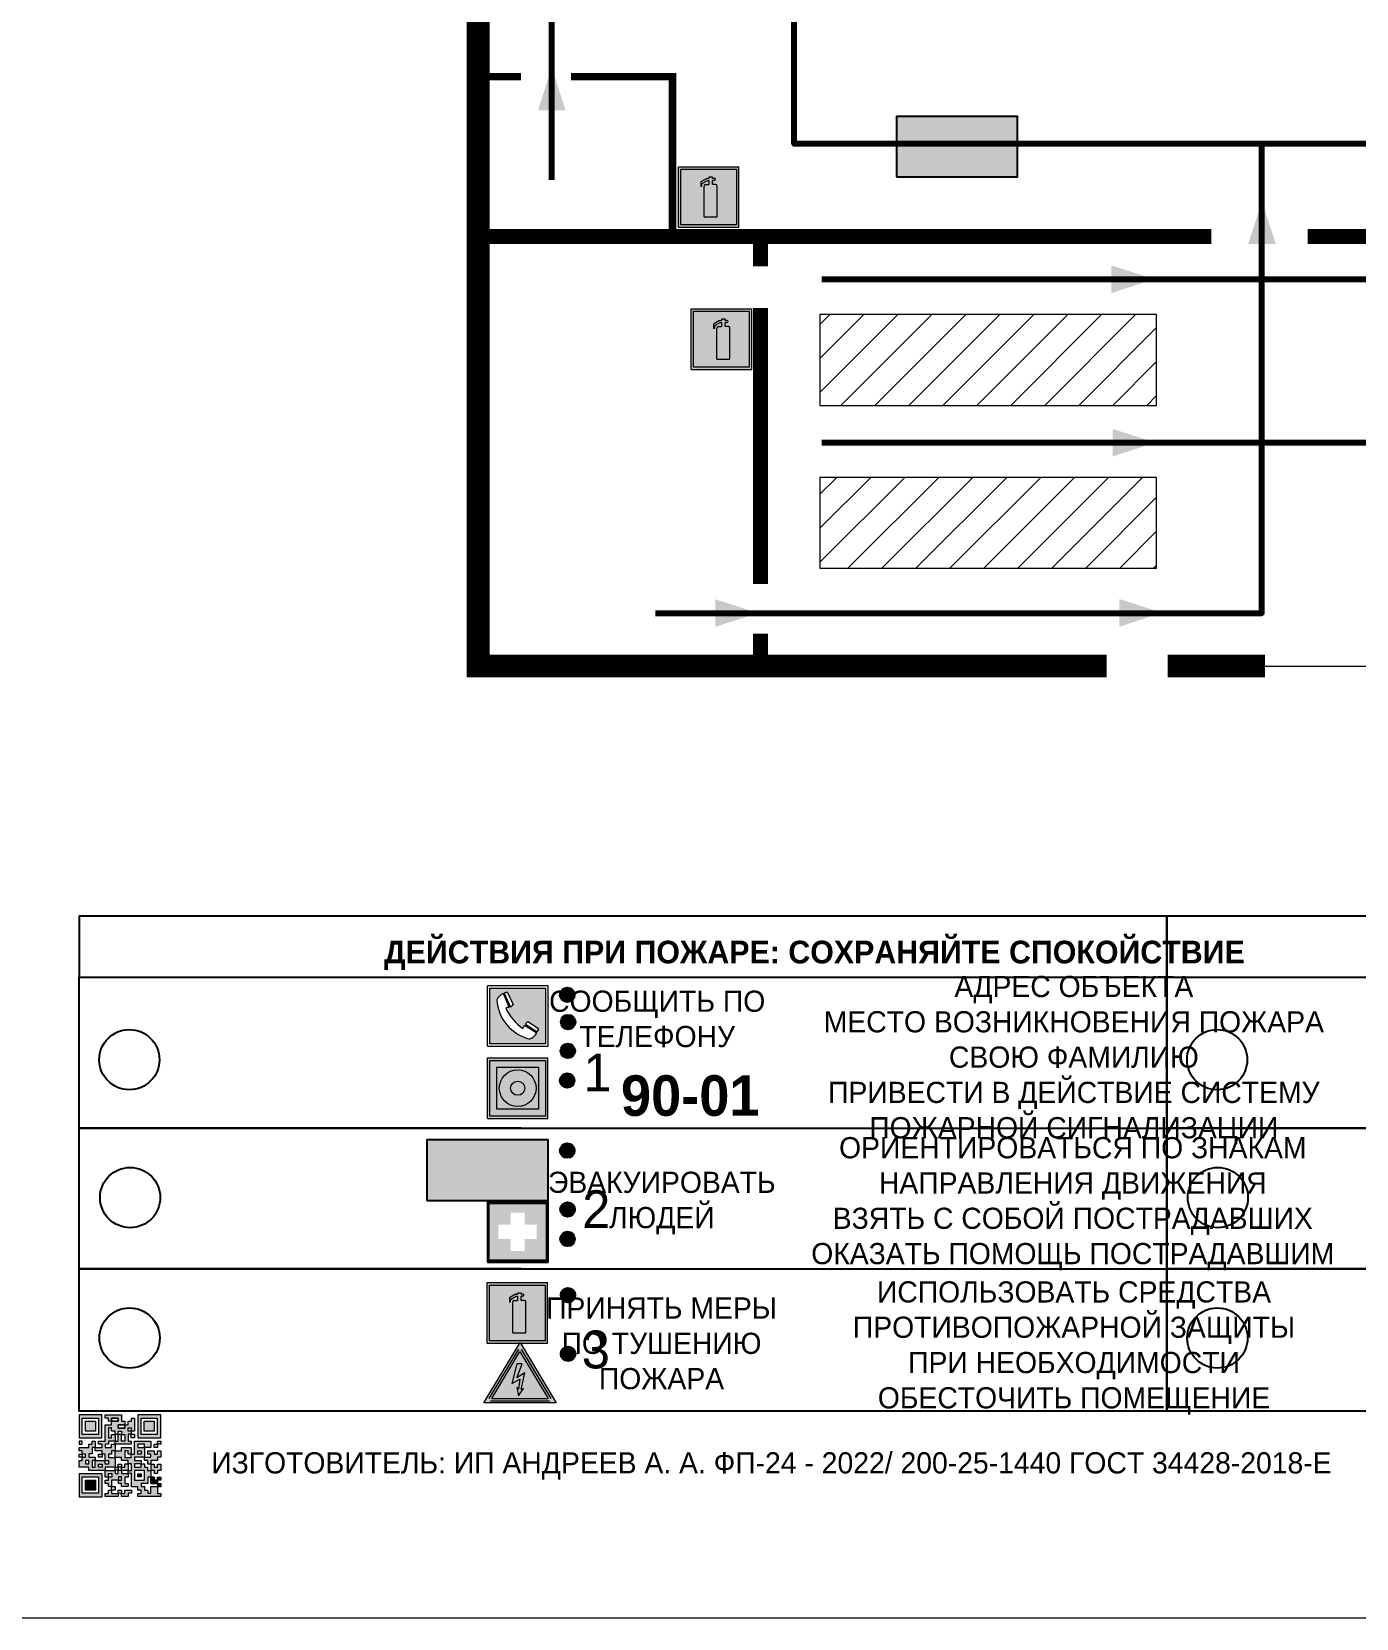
# Model space of a CAD drawing. Header units: millimetres. Extents: x 13810 to 67229, y 12374 to 21950.
# Drawn here: x 17920.7 to 18095.7, y 13755.1 to 13964.9 of the extents above; entities that cross this region are included whole.
import ezdxf

# ---------------------------------------------------------------- set-up
doc = ezdxf.new("R2010")
doc.units = ezdxf.units.MM
doc.layers.add('План_Штампы', color=7, linetype='Continuous')
doc.styles.add('обычный', font='arial.ttf')

# ---------------------------------------------------------------- blocks, each defined once
blk = doc.blocks.new('A$C3E6D3DDE')
at = {"lineweight": 5}
h = blk.add_hatch(color=40, dxfattribs=at)
h.paths.add_polyline_path([(24.1, 1.45), (16.46, -11.35), (31.74, -11.35)])
h.paths.add_polyline_path([(24.09, -0.46), (30.03, -10.41), (18.14, -10.41)], flags=16)
h.paths.add_polyline_path([(24.54, -3.08), (23.41, -6.02), (25.13, -5.01), (24.33, -8.5), (24.82, -8.27), (23.79, -9.86), (23.4, -8.04), (23.8, -8.43), (24.04, -6.29), (22.39, -7.25), (23.44, -3.08)], flags=0)
h = blk.add_hatch(color=256, dxfattribs=at)
h.paths.add_polyline_path([(24.37, 0.03, 0.567511), (23.82, 0.03), (17.59, -10.4, 0.582454), (17.86, -10.88), (30.32, -10.88, 0.582149), (30.6, -10.4)])
h.paths.add_polyline_path([(24.09, -0.46), (18.14, -10.41), (30.03, -10.41)], flags=16)
h.paths.add_polyline_path([(24.54, -3.08), (23.41, -6.02), (25.13, -5.01), (24.33, -8.5), (24.82, -8.27), (23.79, -9.86), (23.4, -8.04), (23.8, -8.43), (24.04, -6.29), (22.39, -7.25), (23.44, -3.08)], flags=0)
h = blk.add_hatch(color=40, dxfattribs=at)
h.paths.add_polyline_path([(24.09, -0.46), (18.14, -10.41), (30.03, -10.41)])
h.paths.add_polyline_path([(24.82, -8.27), (23.79, -9.86), (23.4, -8.04), (23.8, -8.43), (24.04, -6.29), (22.39, -7.25), (23.44, -3.08), (24.54, -3.08), (23.41, -6.02), (25.13, -5.01), (24.33, -8.5)], flags=16)
at = {"color": 40, "lineweight": 5}
for p, q in [((16.46, -11.35), (24.1, 1.45)), ((24.1, 1.45), (31.74, -11.35))]:
    blk.add_line(p, q, dxfattribs=at)
at = {"lineweight": 5}
for p, q in [((17.59, -10.4), (23.82, 0.03)), ((24.37, 0.03), (30.6, -10.4)), ((18.14, -10.41), (24.09, -0.46)), ((23.44, -3.08), (22.39, -7.25)), ((23.41, -6.02), (24.54, -3.08)), ((24.54, -3.08), (23.44, -3.08)), ((24.09, -0.46), (30.03, -10.41)), ((22.39, -7.25), (24.04, -6.29)), ((25.13, -5.01), (23.41, -6.02)), ((24.04, -6.29), (23.8, -8.43)), ((24.33, -8.5), (25.13, -5.01)), ((23.8, -8.43), (23.4, -8.04)), ((23.4, -8.04), (23.79, -9.86)), ((23.79, -9.86), (24.82, -8.27)), ((24.82, -8.27), (24.33, -8.5)), ((17.86, -10.88), (30.32, -10.88)), ((18.14, -10.41), (30.03, -10.41))]:
    blk.add_line(p, q, dxfattribs=at)
at = {"color": 50, "lineweight": 5}
blk.add_line((31.74, -11.35), (16.46, -11.35), dxfattribs=at)
blk = doc.blocks.new('A$C456E1F9C')
at = {"lineweight": 5}
h = blk.add_hatch(color=242, dxfattribs=at)
h.paths.add_polyline_path([(0.51, -1.47), (0.51, -13.26), (12.29, -13.26), (12.29, -1.47)])
h.paths.add_polyline_path([(5.42, -4.95, -0.254479), (4.78, -5.4), (3.52, -2.53, -0.209735), (4.23, -2.4)], flags=16)
h.paths.add_polyline_path([(8.53, -8.6), (10.87, -10.17), (10.54, -10.76), (8.03, -9.13, -0.192251)], flags=16)
h.paths.add_polyline_path([(4.61, -5.49, 0.005518), (3.87, -5.72, 0.128647), (7.49, -10.01, 0.00809), (7.83, -9.33), (10.47, -10.97, -0.16736), (8.99, -12.25, -0.327862), (1.95, -3.95, -0.166952), (3.36, -2.62)], flags=16)
at = {"color": 242, "lineweight": 5}
for p, q in [((0, -13.77), (0, -0.97)), ((12.8, -0.97), (0, -0.97)), ((4.61, -5.49), (3.36, -2.62)), ((3.52, -2.53), (4.78, -5.4)), ((4.23, -2.4), (5.42, -4.95)), ((12.8, -13.77), (12.8, -0.97)), ((7.83, -9.33), (10.47, -10.97)), ((8.03, -9.13), (10.54, -10.76)), ((10.81, -10.12), (8.53, -8.6)), ((10.54, -10.76), (10.8, -10.3)), ((10.8, -10.3), (10.81, -10.12)), ((0, -13.77), (12.8, -13.77))]:
    blk.add_line(p, q, dxfattribs=at)
blk.add_lwpolyline([(0.51, -1.47), (12.29, -1.47), (12.29, -13.26), (0.51, -13.26)], close=True, dxfattribs=at)
for centre, radius, start, end in [((4.59, -5.34), 2.99, 114.2845, 152.1974), ((4.02, -3.27), 0.891, 76.3284, 123.7092), ((11.12, -3.31), 9.19, 183.9915, 256.6009), ((14.98, -39.1), 35.17, 107.1487, 108.4135), ((13.86, -0.94), 11.08, 205.5536, 234.8762), ((4.68, -4.59), 0.824, 276.9621, 334.0723), ((-13.31, 0.8), 23.44, 332.5487, 334.4027), ((8.94, -9.5), 0.989, 114.4092, 157.9388), ((7.87, -9.46), 3, 291.9291, 329.9329)]:
    blk.add_arc(centre, radius, start, end, dxfattribs=at)
blk = doc.blocks.new('A$C54414219')
at = {"true_color": 0xffffff}
h = blk.add_hatch(color=7, dxfattribs=at)
h.paths.add_polyline_path([(2.39, -9.45), (2.39, -18.3), (11.23, -18.3), (11.23, -9.45)], flags=0)
h.paths.add_polyline_path([(10.71, -13.87, -1), (2.92, -13.87, -1)], flags=0)
h.paths.add_polyline_path([(8.3, -13.87, -1), (5.33, -13.87, -1)], flags=0)
h.paths.add_polyline_path([(0.41, -7.47), (0.41, -20.27), (13.21, -20.27), (13.21, -7.47)])
h.paths.add_polyline_path([(0.92, -19.77), (12.71, -19.77), (12.71, -7.98), (0.92, -7.98)], flags=16)
h.paths.add_polyline_path([(11.23, -9.45), (11.23, -18.3), (2.39, -18.3), (2.39, -9.45)], flags=0)
at = {"lineweight": 5}
h = blk.add_hatch(color=242, dxfattribs=at)
h.paths.add_polyline_path([(12.71, -7.98), (0.92, -7.98), (0.92, -19.77), (12.71, -19.77)])
h.paths.add_polyline_path([(11.23, -18.3), (2.39, -18.3), (2.39, -9.45), (11.23, -9.45)], flags=16)
h.paths.add_polyline_path([(10.71, -13.87, -1), (2.92, -13.87, -1)], flags=0)
h.paths.add_polyline_path([(8.3, -13.87, -1), (5.33, -13.87, -1)], flags=0)
at = {"true_color": 0xffffff}
h = blk.add_hatch(color=7, dxfattribs=at)
h.paths.add_polyline_path([(2.39, -9.45), (2.39, -18.3), (11.23, -18.3), (11.23, -9.45)])
h.paths.add_polyline_path([(10.71, -13.87, -1), (2.92, -13.87, -1)], flags=16)
h.paths.add_polyline_path([(8.3, -13.87, -1), (5.33, -13.87, -1)], flags=0)
at = {"lineweight": 5}
h = blk.add_hatch(color=242, dxfattribs=at)
h.paths.add_polyline_path([(2.92, -13.87, 1), (10.71, -13.87, 1)])
h.paths.add_polyline_path([(8.3, -13.87, -1), (5.33, -13.87, -1)], flags=16)
at = {"color": 242, "lineweight": 5}
for p, q in [((0.41, -20.27), (0.41, -7.47)), ((0.41, -7.47), (13.21, -7.47)), ((0.41, -7.47), (13.21, -7.47)), ((13.21, -20.27), (13.21, -7.47)), ((0.41, -20.27), (13.21, -20.27))]:
    blk.add_line(p, q, dxfattribs=at)
for points in [[(0.92, -7.98), (12.71, -7.98), (12.71, -19.77), (0.92, -19.77)], [(2.39, -9.45), (11.23, -9.45), (11.23, -18.3), (2.39, -18.3)]]:
    blk.add_lwpolyline(points, close=True, dxfattribs=at)
for radius in [3.89, 1.49]:
    blk.add_circle((6.81, -13.87), radius, dxfattribs=at)
blk = doc.blocks.new('A$C32E8229D')
at = {"true_color": 0xffffff}
blk.add_hatch(color=7, dxfattribs=at).paths.add_polyline_path([(0, 0), (0, -8), (16, -8), (16, 0)])
h = blk.add_hatch(color=126)
h.paths.add_polyline_path([(0.2, -0.2), (15.8, -0.2), (15.8, -7.8), (0.2, -7.8)])
h.paths.add_polyline_path([(13.49, -2.05), (12.08, -2.05), (11.37, -2.63, 0.162397), (11.29, -2.84), (11.29, -3.63), (10.35, -3.63), (10.35, -4.05), (11.68, -4.05), (11.68, -3.48), (12.26, -4.28), (11.29, -5.1), (11.29, -6.78), (11.85, -6.78), (11.85, -5.44), (12.8, -4.64), (12.8, -5.94), (14.46, -5.94), (14.46, -5.39), (13.45, -5.39), (13.45, -3.97), (12.46, -2.59), (13.15, -2.59), (13.69, -3.34), (14.18, -3)], flags=16)
h.paths.add_polyline_path([(10.74, -1.82, 1), (11.8, -1.82, 1)], flags=16)
h.paths.add_polyline_path([(9.39, -3.59), (5.99, -3.59), (6.56, -3.03), (5.91, -3.03), (5.1, -3.83), (5.91, -4.64), (6.56, -4.64), (5.99, -4.09), (9.39, -4.09)], flags=16)
h.paths.add_polyline_path([(4.29, -1.08), (1.72, -1.08), (1.72, -6.6), (4.29, -6.6)], flags=16)
at = {"color": 126}
blk.add_lwpolyline([(16, -8), (0, -8), (0, 0), (16, 0)], close=True, dxfattribs=at)
blk = doc.blocks.new('A$C18900ED3')
h = blk.add_hatch(color=126)
h.paths.add_polyline_path([(-0.18, -0.18), (-7.02, -0.18), (-7.02, -7.02), (-0.18, -7.02)])
h.paths.add_polyline_path([(-5.89, -4.46), (-5.89, -2.77), (-4.46, -2.77), (-4.46, -1.31), (-2.77, -1.31), (-2.77, -2.77), (-1.33, -2.77), (-1.33, -4.46), (-2.77, -4.46), (-2.77, -5.89), (-4.46, -5.89), (-4.46, -4.46)], flags=16)
at = {"color": 126}
for p, q in [((-7.2, 0), (-7.2, -7.2)), ((0, 0), (-7.2, 0)), ((0, -7.2), (0, 0)), ((-7.02, -7.02), (-7.02, -0.18)), ((-7.02, -0.18), (-0.18, -0.18)), ((-0.18, -0.18), (-0.18, -7.02)), ((-7.2, -7.2), (0, -7.2)), ((-0.18, -7.02), (-7.02, -7.02))]:
    blk.add_line(p, q, dxfattribs=at)
blk = doc.blocks.new('A$C3AD82952')
at = {"true_color": 0xf5f5ff}
h = blk.add_hatch(color=7, dxfattribs=at)
h.dxf.hatch_style = 1
h.paths.add_polyline_path([(8.21, 8.73, 0.414214), (7.89, 9.05), (7.22, 9.05), (7.22, 9.92), (7.59, 9.92, 1), (7.57, 10.36), (7.22, 10.36), (7.22, 10.6), (6.43, 10.6), (6.43, 10.36), (6.01, 10.36), (4.74, 9.59), (4.74, 8.69), (4.98, 8.73), (4.98, 9.26), (6.12, 9.91), (6.43, 9.91), (6.43, 9.05), (5.76, 9.05, 0.414214), (5.44, 8.73), (5.44, 2.2), (8.21, 2.2)], flags=0)
h.paths.add_polyline_path([(12.8, 12.8), (0, 12.8), (0, 0), (12.8, 0)])
h.paths.add_polyline_path([(0.51, 12.29), (12.29, 12.29), (12.29, 0.51), (0.51, 0.51)], flags=16)
h.paths.add_polyline_path([(4.74, 9.59), (6.01, 10.36), (6.43, 10.36), (6.43, 10.6), (7.22, 10.6), (7.22, 10.36), (7.59, 10.36, -0.94586), (7.59, 9.92), (7.22, 9.92), (7.22, 9.05), (7.89, 9.05, -0.414214), (8.21, 8.73), (8.21, 2.2), (5.44, 2.2), (5.44, 8.73, -0.414214), (5.76, 9.05), (6.43, 9.05), (6.43, 9.91), (6.12, 9.91), (4.98, 9.26), (4.98, 8.73), (4.74, 8.69)], flags=0)
h = blk.add_hatch(color=242)
h.dxf.hatch_style = 1
h.paths.add_polyline_path([(12.29, 12.29), (0.51, 12.29), (0.51, 0.51), (12.29, 0.51)])
h.paths.add_polyline_path([(4.74, 8.69), (4.74, 9.59), (6.01, 10.36), (6.43, 10.36), (6.43, 10.6), (7.22, 10.6), (7.22, 10.36), (7.59, 10.36, -0.94586), (7.59, 9.92), (7.22, 9.92), (7.22, 9.05), (7.89, 9.05, -0.414214), (8.21, 8.73), (8.21, 2.2), (5.44, 2.2), (5.44, 8.73, -0.414214), (5.76, 9.05), (6.43, 9.05), (6.43, 9.91), (6.12, 9.91), (4.98, 9.26), (4.98, 8.73)], flags=16)
h = blk.add_hatch(color=7, dxfattribs=at)
h.dxf.hatch_style = 1
h.paths.add_polyline_path([(8.21, 8.73, 0.414214), (7.89, 9.05), (7.22, 9.05), (7.22, 9.92), (7.59, 9.92, 1), (7.57, 10.36), (7.22, 10.36), (7.22, 10.6), (6.43, 10.6), (6.43, 10.36), (6.01, 10.36), (4.74, 9.59), (4.74, 8.69), (4.98, 8.73), (4.98, 9.26), (6.12, 9.91), (6.43, 9.91), (6.43, 9.05), (5.76, 9.05, 0.414214), (5.44, 8.73), (5.44, 2.2), (8.21, 2.2)])
at = {"color": 242, "lineweight": 5}
for p, q in [((0, 0), (0, 12.8)), ((0, 12.8), (12.8, 12.8)), ((6.01, 10.36), (4.74, 9.59)), ((6.01, 10.36), (6.43, 10.36)), ((7.22, 10.6), (6.43, 10.6)), ((6.43, 10.6), (6.43, 10.36)), ((7.22, 10.36), (7.22, 10.6)), ((7.59, 10.36), (7.22, 10.36)), ((12.8, 0), (12.8, 12.8)), ((4.74, 9.59), (4.74, 8.69)), ((4.74, 8.69), (4.98, 8.73)), ((4.98, 9.26), (6.12, 9.91)), ((4.98, 8.73), (4.98, 9.26)), ((5.44, 2.2), (5.44, 8.73)), ((5.76, 9.05), (6.43, 9.05)), ((6.12, 9.91), (6.43, 9.91)), ((6.43, 9.91), (6.43, 9.05)), ((7.22, 9.05), (7.22, 9.92)), ((7.59, 9.92), (7.22, 9.92)), ((7.89, 9.05), (7.22, 9.05)), ((8.21, 2.2), (8.21, 8.73)), ((0, 0), (12.8, 0)), ((5.44, 2.2), (8.21, 2.2))]:
    blk.add_line(p, q, dxfattribs=at)
blk.add_lwpolyline([(0.51, 12.29), (12.29, 12.29), (12.29, 0.51), (0.51, 0.51)], close=True, dxfattribs=at)
for centre, radius, start, end in [((7.58, 10.14), 0.223, 273.1875, 86.8125), ((5.76, 8.73), 0.32, 90, 180), ((7.89, 8.73), 0.32, 0, 90)]:
    blk.add_arc(centre, radius, start, end, dxfattribs=at)
blk = doc.blocks.new('QR')
at = {"lineweight": 0}
h = blk.add_hatch(color=256, dxfattribs=at)
h.dxf.hatch_style = 1
h.paths.add_polyline_path([(9241.16, 2687.38), (9242.01, 2687.38), (9242.01, 2687.83), (9241.59, 2687.83), (9241.59, 2688.68), (9239.45, 2688.68), (9239.45, 2688.25), (9239.86, 2688.25), (9239.86, 2687.83), (9240.29, 2687.83), (9240.29, 2688.25), (9241.16, 2688.25), (9241.16, 2687.83), (9240.29, 2687.83), (9240.29, 2687.38), (9239.45, 2687.38), (9239.45, 2685.22), (9238.57, 2685.22), (9238.57, 2684.8), (9239.02, 2684.8), (9239.02, 2684.37), (9238.13, 2684.37), (9238.13, 2683.92), (9239.02, 2683.92), (9239.02, 2683.5), (9239.44, 2683.5), (9239.44, 2682.64), (9239.87, 2682.64), (9239.87, 2682.18), (9239.44, 2682.18), (9239.44, 2682.64), (9238.13, 2682.64), (9238.13, 2681.76), (9237.71, 2681.76), (9237.71, 2682.64), (9238.13, 2682.64), (9238.13, 2683.07), (9237.27, 2683.07), (9237.27, 2683.51), (9237.71, 2683.51), (9237.71, 2684.37), (9238.13, 2684.37), (9238.13, 2685.22), (9237.71, 2685.22), (9237.71, 2684.8), (9237.28, 2684.8), (9237.28, 2684.38), (9235.98, 2684.38), (9235.98, 2683.92), (9236.4, 2683.92), (9236.4, 2683.49), (9236.84, 2683.49), (9236.84, 2683.07), (9236.4, 2683.07), (9236.4, 2682.64), (9235.98, 2682.64), (9235.98, 2681.76), (9237.29, 2681.76), (9237.29, 2681.33), (9239.43, 2681.33), (9239.43, 2681.76), (9240.74, 2681.76), (9240.74, 2683.05), (9239.87, 2683.05), (9239.87, 2683.5), (9240.29, 2683.5), (9240.29, 2683.91), (9240.74, 2683.91), (9240.74, 2684.81), (9240.29, 2684.81), (9240.29, 2684.79), (9240.29, 2684.37), (9239.45, 2684.37), (9239.45, 2684.8), (9239.87, 2684.8), (9239.87, 2685.21), (9240.74, 2685.21), (9240.74, 2686.1), (9240.29, 2686.1), (9240.29, 2685.64), (9239.86, 2685.64), (9239.86, 2686.95), (9240.29, 2686.95), (9240.29, 2686.52), (9240.74, 2686.52), (9240.74, 2686.1), (9241.16, 2686.1), (9241.16, 2686.53), (9241.59, 2686.53), (9241.59, 2686.1), (9242.02, 2686.1), (9242.02, 2685.21), (9241.59, 2685.21), (9241.59, 2686.1), (9241.16, 2686.1), (9241.16, 2685.21), (9240.74, 2685.21), (9240.74, 2684.81), (9242.89, 2684.81), (9242.89, 2685.22), (9242.47, 2685.22), (9242.47, 2686.11), (9242.89, 2686.11), (9242.89, 2686.52), (9242.46, 2686.52), (9242.46, 2686.95), (9242.89, 2686.95), (9242.89, 2686.52), (9243.32, 2686.52), (9243.32, 2688.26), (9242.9, 2688.26), (9242.9, 2687.83), (9242.47, 2687.83), (9242.47, 2687.38), (9242.01, 2687.38), (9242.01, 2686.94), (9241.16, 2686.94)])
h.paths.add_polyline_path([(9239.02, 2682.18), (9239.02, 2681.76), (9238.54, 2681.76), (9238.54, 2682.18)], flags=16)
h.paths.add_polyline_path([(9237.27, 2682.65), (9237.27, 2682.19), (9236.83, 2682.19), (9236.83, 2682.65)], flags=16)
h = blk.add_hatch(color=256, dxfattribs=at)
h.dxf.hatch_style = 1
h.paths.add_polyline_path([(9238.15, 2687.83), (9236.83, 2687.83), (9236.83, 2686.52), (9238.15, 2686.52)], flags=0)
h.paths.add_polyline_path([(9239.01, 2685.65), (9239.01, 2688.68), (9235.98, 2688.68), (9235.98, 2685.65)])
h.paths.add_polyline_path([(9236.41, 2686.1), (9236.41, 2688.26), (9238.56, 2688.26), (9238.56, 2686.1)], flags=16)
h.paths.add_polyline_path([(9236.83, 2686.52), (9236.83, 2687.83), (9238.15, 2687.83), (9238.15, 2686.52)], flags=0)
h = blk.add_hatch(color=256, dxfattribs=at)
h.dxf.hatch_style = 1
h.paths.add_polyline_path([(9238.15, 2686.52), (9238.15, 2687.83), (9236.83, 2687.83), (9236.83, 2686.52)])
h.paths.add_polyline_path([(9245.91, 2686.52), (9245.91, 2687.83), (9244.59, 2687.83), (9244.59, 2686.52)], flags=0)
h.paths.add_polyline_path([(9246.77, 2685.65), (9246.77, 2688.68), (9243.74, 2688.68), (9243.74, 2685.65)])
h.paths.add_polyline_path([(9244.17, 2686.1), (9244.17, 2688.26), (9246.32, 2688.26), (9246.32, 2686.1)], flags=16)
h.paths.add_polyline_path([(9244.59, 2686.52), (9244.59, 2687.83), (9245.91, 2687.83), (9245.91, 2686.52)], flags=0)
h = blk.add_hatch(color=256, dxfattribs=at)
h.dxf.hatch_style = 1
h.paths.add_polyline_path([(9240.75, 2681.76), (9240.75, 2681.35), (9241.17, 2681.35), (9241.17, 2681.76)])
h.paths.add_polyline_path([(9241.6, 2682.18), (9241.17, 2682.18), (9241.17, 2681.76), (9241.6, 2681.76)])
h.paths.add_polyline_path([(9242.47, 2681.34), (9242.47, 2682.19), (9242.02, 2682.19), (9242.02, 2681.76), (9241.6, 2681.76), (9241.6, 2681.34)])
h.paths.add_polyline_path([(9239.87, 2678.3), (9239.44, 2678.3), (9239.44, 2677.89), (9241.17, 2677.89), (9241.17, 2678.3), (9240.28, 2678.3), (9240.28, 2678.73), (9239.87, 2678.73)])
h.paths.add_polyline_path([(9240.75, 2678.73), (9240.75, 2679.19), (9240.28, 2679.19), (9240.28, 2678.73)])
h.paths.add_polyline_path([(9241.6, 2678.73), (9241.17, 2678.73), (9241.17, 2678.3), (9241.6, 2678.3)])
h.paths.add_polyline_path([(9242.02, 2678.3), (9241.6, 2678.3), (9241.6, 2677.89), (9242.48, 2677.89), (9242.48, 2678.31), (9242.9, 2678.31), (9242.9, 2678.73), (9242.02, 2678.73)])
h.paths.add_polyline_path([(9246.36, 2684.37), (9246.36, 2684.79), (9245.93, 2684.79), (9245.93, 2684.37)])
h.paths.add_polyline_path([(9246.78, 2685.2), (9246.36, 2685.2), (9246.36, 2684.79), (9246.78, 2684.79)])
h.paths.add_polyline_path([(9245.91, 2687.83), (9244.59, 2687.83), (9244.59, 2686.52), (9245.91, 2686.52)])
h = blk.add_hatch(color=256, dxfattribs=at)
h.dxf.hatch_style = 1
h.paths.add_polyline_path([(9243.32, 2686.11), (9242.89, 2686.11), (9242.89, 2685.64), (9243.32, 2685.64)])
h.paths.add_polyline_path([(9239.02, 2683.07), (9239.02, 2683.5), (9238.56, 2683.5), (9238.56, 2683.07)])
h.paths.add_polyline_path([(9236.4, 2684.8), (9236.4, 2685.22), (9235.98, 2685.22), (9235.98, 2684.8)])
h.paths.add_polyline_path([(9236.4, 2683.07), (9236.4, 2683.49), (9235.98, 2683.49), (9235.98, 2683.07)])
h = blk.add_hatch(color=256, dxfattribs=at)
h.dxf.hatch_style = 1
h.paths.add_polyline_path([(9243.32, 2682.64), (9243.32, 2683.07), (9244.62, 2683.07), (9244.62, 2684.37), (9243.74, 2684.37), (9243.74, 2684.8), (9244.62, 2684.8), (9244.62, 2684.37), (9245.48, 2684.37), (9245.48, 2685.22), (9243.32, 2685.22), (9243.32, 2683.5), (9242.89, 2683.5), (9242.89, 2683.06), (9242.01, 2683.06), (9242.01, 2683.91), (9242.47, 2683.91), (9242.47, 2683.5), (9242.89, 2683.5), (9242.89, 2684.38), (9241.59, 2684.38), (9241.59, 2683.91), (9240.74, 2683.91), (9240.74, 2683.05), (9241.59, 2683.05), (9241.59, 2682.64), (9242.47, 2682.64), (9242.47, 2682.19), (9242.91, 2682.19), (9242.91, 2681.34), (9242.48, 2681.34), (9242.48, 2680.91), (9242.91, 2680.91), (9242.91, 2679.17), (9243.75, 2679.17), (9243.75, 2678.73), (9244.2, 2678.73), (9244.2, 2678.3), (9243.75, 2678.3), (9243.75, 2677.88), (9246.78, 2677.88), (9246.78, 2678.3), (9246.35, 2678.3), (9246.35, 2679.19), (9245.48, 2679.19), (9245.48, 2678.31), (9245.05, 2678.31), (9245.05, 2678.73), (9244.62, 2678.73), (9244.62, 2679.19), (9244.2, 2679.19), (9244.2, 2679.61), (9245.05, 2679.61), (9245.05, 2680.46), (9245.48, 2680.46), (9245.48, 2681.34), (9245.04, 2681.34), (9245.04, 2681.76), (9244.63, 2681.76), (9244.63, 2682.19), (9244.21, 2682.19), (9244.21, 2681.76), (9243.32, 2681.76), (9243.32, 2682.19), (9244.21, 2682.19), (9244.21, 2682.64)])
h.paths.add_polyline_path([(9243.75, 2683.49), (9243.75, 2683.92), (9244.21, 2683.92), (9244.21, 2683.49)], flags=16)
h.paths.add_polyline_path([(9243.32, 2681.34), (9244.63, 2681.34), (9244.63, 2680.04), (9243.32, 2680.04)], flags=16)
h.paths.add_polyline_path([(9243.76, 2680.89), (9244.18, 2680.89), (9244.18, 2680.48), (9243.76, 2680.48)], flags=0)
h = blk.add_hatch(color=256, dxfattribs=at)
h.dxf.hatch_style = 1
h.paths.add_polyline_path([(9246.36, 2683.07), (9246.78, 2683.07), (9246.78, 2683.92), (9246.36, 2683.92), (9246.36, 2683.49), (9245.92, 2683.49), (9245.92, 2683.92), (9245.06, 2683.92), (9245.06, 2683.49), (9245.48, 2683.49), (9245.48, 2683.07), (9244.62, 2683.07), (9244.62, 2682.65), (9245.05, 2682.65), (9245.05, 2682.18), (9245.48, 2682.18), (9245.48, 2682.65), (9246.36, 2682.65)])
h.paths.add_polyline_path([(9246.78, 2682.18), (9246.36, 2682.18), (9246.36, 2681.75), (9245.92, 2681.75), (9245.92, 2682.18), (9245.48, 2682.18), (9245.48, 2681.34), (9245.48, 2681.34), (9245.94, 2681.34), (9245.94, 2680.91), (9246.36, 2680.91), (9246.36, 2681.34), (9246.78, 2681.34)])
h = blk.add_hatch(color=256, dxfattribs=at)
h.dxf.hatch_style = 1
h.paths.add_polyline_path([(9242.02, 2680.46), (9242.48, 2680.46), (9242.48, 2680.91), (9241.58, 2680.91), (9241.58, 2681.35), (9241.17, 2681.35), (9241.17, 2680.91), (9240.75, 2680.91), (9240.75, 2681.33), (9239.43, 2681.33), (9239.43, 2680.46), (9239.86, 2680.46), (9239.86, 2680.92), (9240.3, 2680.92), (9240.3, 2680.46), (9239.86, 2680.46), (9239.86, 2680.04), (9239.44, 2680.04), (9239.44, 2679.62), (9239.86, 2679.62), (9239.86, 2679.19), (9240.29, 2679.19), (9240.29, 2680.03), (9241.18, 2680.03), (9241.18, 2680.47), (9241.6, 2680.47), (9241.6, 2680.03), (9241.18, 2680.03), (9241.18, 2679.61), (9241.6, 2679.61), (9241.6, 2679.19), (9242.47, 2679.19), (9242.47, 2679.6), (9242.02, 2679.6)])
h = blk.add_hatch(color=256, dxfattribs=at)
h.dxf.hatch_style = 1
h.paths.add_polyline_path([(9235.98, 2680.9), (9235.98, 2677.86), (9239.02, 2677.86), (9239.02, 2680.9)])
h.paths.add_polyline_path([(9238.57, 2680.48), (9238.57, 2678.32), (9236.41, 2678.32), (9236.41, 2680.48)], flags=16)
h.paths.add_polyline_path([(9238.15, 2680.05), (9238.15, 2678.74), (9236.83, 2678.74), (9236.83, 2680.05)], flags=0)
h = blk.add_hatch(color=256, dxfattribs=at)
h.dxf.hatch_style = 1
h.paths.add_polyline_path([(9238.15, 2680.05), (9236.83, 2680.05), (9236.83, 2678.74), (9238.15, 2678.74)])
h = blk.add_hatch(color=256, dxfattribs=at)
h.dxf.hatch_style = 1
h.paths.add_polyline_path([(9244.18, 2680.48), (9244.18, 2680.89), (9243.76, 2680.89), (9243.76, 2680.48)])
h = blk.add_hatch(color=256, dxfattribs=at)
h.dxf.hatch_style = 1
h.paths.add_polyline_path([(9245.93, 2680.04), (9245.93, 2680.46), (9245.48, 2680.46), (9245.48, 2679.62), (9246.35, 2679.62), (9246.35, 2680.04)])
h.paths.add_polyline_path([(9246.78, 2680.04), (9246.78, 2680.46), (9246.35, 2680.46), (9246.35, 2680.04)])
h.paths.add_polyline_path([(9246.78, 2679.18), (9246.78, 2679.62), (9246.35, 2679.62), (9246.35, 2679.18)])
for points in [[(9237.71, 2685.22), (9238.13, 2685.22), (9238.13, 2684.37), (9237.71, 2684.37), (9237.71, 2683.51), (9237.27, 2683.51), (9237.27, 2683.07), (9238.13, 2683.07), (9238.13, 2682.64), (9237.71, 2682.64), (9237.71, 2681.76), (9238.13, 2681.76), (9238.13, 2682.64), (9239.44, 2682.64), (9239.44, 2683.5), (9239.02, 2683.5), (9239.02, 2683.07), (9238.56, 2683.07), (9238.56, 2683.5), (9239.02, 2683.5), (9239.02, 2683.92), (9238.13, 2683.92), (9238.13, 2684.37), (9239.02, 2684.37), (9239.02, 2684.8), (9238.57, 2684.8), (9238.57, 2685.22), (9239.45, 2685.22), (9239.45, 2687.38), (9240.29, 2687.38), (9240.29, 2687.83), (9239.86, 2687.83), (9239.86, 2688.25), (9239.45, 2688.25), (9239.45, 2688.68), (9241.59, 2688.68), (9241.59, 2687.83), (9242.01, 2687.83), (9242.01, 2687.38), (9242.47, 2687.38), (9242.47, 2687.83), (9242.9, 2687.83), (9242.9, 2688.26), (9243.32, 2688.26), (9243.32, 2686.52), (9242.89, 2686.52), (9242.89, 2686.11), (9243.32, 2686.11), (9243.32, 2685.64), (9242.89, 2685.64), (9242.89, 2686.11), (9242.47, 2686.11), (9242.47, 2685.22), (9242.89, 2685.22), (9242.89, 2684.81), (9240.74, 2684.81), (9240.74, 2683.91), (9241.59, 2683.91), (9241.59, 2684.38), (9242.89, 2684.38), (9242.89, 2683.5), (9242.47, 2683.5), (9242.47, 2683.91), (9242.01, 2683.91), (9242.01, 2683.06), (9242.89, 2683.06), (9242.89, 2683.5), (9243.32, 2683.5), (9243.32, 2685.22), (9245.48, 2685.22), (9245.48, 2684.37), (9244.62, 2684.37), (9244.62, 2683.07), (9245.48, 2683.07), (9245.48, 2683.49), (9245.06, 2683.49), (9245.06, 2683.92), (9245.92, 2683.92), (9245.92, 2683.49), (9246.36, 2683.49), (9246.36, 2683.92), (9246.78, 2683.92), (9246.78, 2683.07), (9246.36, 2683.07), (9246.36, 2682.65), (9245.48, 2682.65), (9245.48, 2682.18), (9245.92, 2682.18), (9245.92, 2681.75), (9246.36, 2681.75), (9246.36, 2682.18), (9246.78, 2682.18), (9246.78, 2681.34), (9246.36, 2681.34), (9246.36, 2680.91), (9245.94, 2680.91), (9245.94, 2681.34), (9245.48, 2681.34), (9245.48, 2680.46), (9245.93, 2680.46), (9245.93, 2680.04), (9246.35, 2680.04), (9246.35, 2680.46), (9246.78, 2680.46), (9246.78, 2680.04), (9246.78, 2680.04), (9246.35, 2680.04), (9246.35, 2679.62), (9246.78, 2679.62), (9246.78, 2679.18), (9246.35, 2679.18), (9246.35, 2678.3), (9246.78, 2678.3), (9246.78, 2677.88), (9243.75, 2677.88), (9243.75, 2678.3), (9244.2, 2678.3), (9244.2, 2678.73), (9243.75, 2678.73), (9243.75, 2679.17), (9242.91, 2679.17), (9242.91, 2680.91), (9242.48, 2680.91), (9242.48, 2680.46), (9242.02, 2680.46), (9242.02, 2679.6), (9242.47, 2679.6), (9242.47, 2679.19), (9241.6, 2679.19), (9241.6, 2679.61), (9241.18, 2679.61), (9241.18, 2680.03), (9240.29, 2680.03), (9240.29, 2679.19), (9240.75, 2679.19), (9240.75, 2678.73), (9240.28, 2678.73), (9240.28, 2678.3), (9241.17, 2678.3), (9241.17, 2678.73), (9241.6, 2678.73), (9241.6, 2678.3), (9242.02, 2678.3), (9242.02, 2678.73), (9242.9, 2678.73), (9242.9, 2678.31), (9242.48, 2678.31), (9242.48, 2677.89), (9241.6, 2677.89), (9241.6, 2678.3), (9241.17, 2678.3), (9241.17, 2677.89), (9239.44, 2677.89), (9239.44, 2678.3), (9239.87, 2678.3), (9239.87, 2678.73), (9240.28, 2678.73), (9240.28, 2679.19), (9240.29, 2679.19), (9239.86, 2679.19), (9239.86, 2679.62), (9239.44, 2679.62), (9239.44, 2680.04), (9239.86, 2680.04), (9239.86, 2680.46), (9239.43, 2680.46), (9239.43, 2681.33), (9237.29, 2681.33), (9237.29, 2681.76), (9235.98, 2681.76), (9235.98, 2682.64), (9236.4, 2682.64), (9236.4, 2683.07), (9235.98, 2683.07), (9235.98, 2683.49), (9236.4, 2683.49), (9236.4, 2683.92), (9235.98, 2683.92), (9235.98, 2684.38), (9237.28, 2684.38), (9237.28, 2684.8), (9237.71, 2684.8), (9237.71, 2685.22), (9237.92, 2685.22)], [(9240.74, 2685.21), (9239.87, 2685.21), (9239.87, 2684.8), (9239.45, 2684.8), (9239.45, 2684.37), (9240.29, 2684.37), (9240.29, 2684.79), (9240.29, 2684.81), (9240.74, 2684.81), (9240.74, 2685.21), (9239.87, 2685.21)], [(9240.74, 2686.1), (9240.74, 2686.52), (9240.29, 2686.52), (9240.29, 2686.95), (9239.86, 2686.95), (9239.86, 2685.64), (9240.29, 2685.64), (9240.29, 2686.1), (9240.74, 2686.1), (9240.74, 2686.52)], [(9240.74, 2683.05), (9240.74, 2681.76), (9239.43, 2681.76), (9239.43, 2681.33), (9240.75, 2681.33), (9240.75, 2681.35), (9240.75, 2680.91), (9241.17, 2680.91), (9241.17, 2681.35), (9241.58, 2681.35), (9241.58, 2680.91), (9242.48, 2680.91), (9242.48, 2681.34), (9242.91, 2681.34), (9242.91, 2682.19), (9242.47, 2682.19), (9242.47, 2682.64), (9241.59, 2682.64), (9241.59, 2683.05), (9240.74, 2683.05)], [(9240.74, 2683.91), (9240.29, 2683.91), (9240.29, 2683.5), (9239.87, 2683.5), (9239.87, 2683.05), (9240.74, 2683.05), (9240.74, 2683.91)], [(9244.62, 2683.07), (9243.32, 2683.07), (9243.32, 2682.64), (9244.21, 2682.64), (9244.21, 2682.19), (9243.32, 2682.19), (9243.32, 2681.76), (9244.21, 2681.76), (9244.21, 2682.19), (9244.63, 2682.19), (9244.63, 2681.76), (9245.04, 2681.76), (9245.04, 2681.34), (9245.48, 2681.34)], [(9244.62, 2684.37), (9244.62, 2684.8), (9243.74, 2684.8), (9243.74, 2684.37), (9244.62, 2684.37)], [(9245.48, 2682.18), (9245.05, 2682.18), (9245.05, 2682.65), (9244.62, 2682.65), (9244.62, 2683.07)], [(9241.6, 2681.76), (9242.02, 2681.76), (9242.02, 2682.19), (9242.47, 2682.19), (9242.47, 2681.34), (9241.6, 2681.34), (9241.6, 2681.76)], [(9245.48, 2682.18), (9245.48, 2681.34)], [(9239.86, 2680.46), (9239.86, 2680.92), (9240.3, 2680.92), (9240.3, 2680.46), (9239.86, 2680.46)], [(9245.48, 2680.46), (9245.05, 2680.46), (9245.05, 2679.61), (9244.2, 2679.61), (9244.2, 2679.19), (9244.62, 2679.19), (9244.62, 2678.73), (9245.05, 2678.73), (9245.05, 2678.31), (9245.48, 2678.31), (9245.48, 2679.19), (9246.35, 2679.19), (9246.35, 2679.07)], [(9246.35, 2679.62), (9245.48, 2679.62), (9245.48, 2680.46)], [(9245.48, 2680.46), (9245.48, 2679.62), (9246.35, 2679.62), (9246.35, 2680.04), (9245.93, 2680.04), (9245.93, 2680.46), (9245.48, 2680.46), (9245.48, 2679.62)], [(9246.35, 2679.62), (9246.35, 2679.18)]]:
    blk.add_lwpolyline(points, dxfattribs=at)
for points in [[(9235.98, 2685.65), (9239.01, 2685.65), (9239.01, 2688.68), (9235.98, 2688.68)], [(9236.41, 2688.26), (9238.56, 2688.26), (9238.56, 2686.1), (9236.41, 2686.1)], [(9236.83, 2687.83), (9238.15, 2687.83), (9238.15, 2686.52), (9236.83, 2686.52)], [(9240.29, 2687.83), (9241.16, 2687.83), (9241.16, 2688.25), (9240.29, 2688.25)], [(9240.29, 2688.25), (9241.16, 2688.25), (9241.16, 2687.83), (9240.29, 2687.83)], [(9242.01, 2687.38), (9241.16, 2687.38), (9241.16, 2686.94), (9242.01, 2686.94)], [(9241.16, 2687.38), (9242.01, 2687.38), (9242.01, 2686.94), (9241.16, 2686.94)], [(9243.74, 2685.65), (9246.77, 2685.65), (9246.77, 2688.68), (9243.74, 2688.68)], [(9244.17, 2688.26), (9246.32, 2688.26), (9246.32, 2686.1), (9244.17, 2686.1)], [(9244.59, 2687.83), (9245.91, 2687.83), (9245.91, 2686.52), (9244.59, 2686.52)], [(9235.98, 2684.8), (9236.4, 2684.8), (9236.4, 2685.22), (9235.98, 2685.22)], [(9241.16, 2686.1), (9240.74, 2686.1), (9240.74, 2685.21), (9241.16, 2685.21)], [(9241.16, 2686.53), (9241.59, 2686.53), (9241.59, 2686.1), (9241.16, 2686.1)], [(9241.59, 2686.1), (9242.02, 2686.1), (9242.02, 2685.21), (9241.59, 2685.21)], [(9242.89, 2686.52), (9242.46, 2686.52), (9242.46, 2686.95), (9242.89, 2686.95)], [(9246.36, 2685.2), (9246.78, 2685.2), (9246.78, 2684.79), (9246.36, 2684.79)], [(9236.4, 2683.07), (9236.84, 2683.07), (9236.84, 2683.49), (9236.4, 2683.49)], [(9243.75, 2683.92), (9244.21, 2683.92), (9244.21, 2683.49), (9243.75, 2683.49)], [(9245.93, 2684.79), (9246.36, 2684.79), (9246.36, 2684.37), (9245.93, 2684.37)], [(9236.83, 2682.19), (9237.27, 2682.19), (9237.27, 2682.65), (9236.83, 2682.65)], [(9238.54, 2682.18), (9239.02, 2682.18), (9239.02, 2681.76), (9238.54, 2681.76)], [(9239.44, 2682.64), (9239.87, 2682.64), (9239.87, 2682.18), (9239.44, 2682.18)], [(9240.75, 2681.76), (9241.17, 2681.76), (9241.17, 2681.35), (9240.75, 2681.35)], [(9241.17, 2682.18), (9241.6, 2682.18), (9241.6, 2681.76), (9241.17, 2681.76)], [(9243.32, 2680.04), (9244.63, 2680.04), (9244.63, 2681.34), (9243.32, 2681.34)], [(9235.98, 2677.86), (9239.02, 2677.86), (9239.02, 2680.9), (9235.98, 2680.9)], [(9236.41, 2680.48), (9238.57, 2680.48), (9238.57, 2678.32), (9236.41, 2678.32)], [(9236.83, 2680.05), (9238.15, 2680.05), (9238.15, 2678.74), (9236.83, 2678.74)], [(9241.18, 2680.03), (9241.6, 2680.03), (9241.6, 2680.47), (9241.18, 2680.47)], [(9243.76, 2680.89), (9244.18, 2680.89), (9244.18, 2680.48), (9243.76, 2680.48)]]:
    blk.add_lwpolyline(points, close=True, dxfattribs=at)

msp = doc.modelspace()

# ---------------------------------------------------------------- hatches: boundary and pattern name
at = {"lineweight": 0}
h = msp.add_hatch(dxfattribs=at)
h.set_pattern_fill('ANSI31', color=256)
h.set_pattern_definition([(45, (-2813.9702, 12354.5162), (-2.24506403, 2.24506403), [])])
h.paths.add_polyline_path([(18069.34, 13927.5), (18024.84, 13927.5), (18024.84, 13915.49), (18069.34, 13915.49)])
h.paths.add_polyline_path([(18069.34, 13905.97), (18024.84, 13905.97), (18024.84, 13893.96), (18069.34, 13893.96)])
h.paths.add_polyline_path([(18194.52, 13929.44), (18113.22, 13929.44), (18113.22, 13917.43), (18194.52, 13917.43)])
h.paths.add_polyline_path([(18194.52, 13904.75), (18132.82, 13904.75), (18132.82, 13892.74), (18194.52, 13892.74)])
h.paths.add_polyline_path([(18170.1, 13960.87), (18160.81, 13960.87), (18160.81, 13948.62), (18170.1, 13948.62)])
h.paths.add_polyline_path([(18274.93, 13986.99), (18267.47, 13986.99), (18267.47, 13973.61), (18274.93, 13973.61)])
h.paths.add_polyline_path([(18282.39, 13986.99), (18274.93, 13986.99), (18274.93, 13973.61), (18282.39, 13973.61)])
h.paths.add_polyline_path([(18326.42, 13986.99), (18318.96, 13986.99), (18318.96, 13973.61), (18326.42, 13973.61)])
h.paths.add_polyline_path([(18368.34, 13960.46), (18343.69, 13960.46), (18343.69, 13952.13), (18368.34, 13952.13)])
h.paths.add_polyline_path([(18400.64, 13958.78, 1), (18379.48, 13958.78, 1)])
h.paths.add_polyline_path([(18407.53, 13987.44), (18394.15, 13987.44), (18394.15, 13979.98), (18407.53, 13979.98)])
h.paths.add_polyline_path([(18407.53, 13994.9), (18394.15, 13994.9), (18394.15, 13987.44), (18407.53, 13987.44)])
h = msp.add_hatch(color=256, dxfattribs=at)
h.dxf.hatch_style = 1
h.paths.add_polyline_path([(17990.49, 13837.54, 1), (17992.42, 13837.54, 1)])
h = msp.add_hatch(color=256, dxfattribs=at)
h.dxf.hatch_style = 1
h.paths.add_polyline_path([(17990.59, 13833.95, 1), (17992.53, 13833.95, 1)])
h = msp.add_hatch(color=256, dxfattribs=at)
h.dxf.hatch_style = 1
h.paths.add_polyline_path([(17990.56, 13830.14, 1), (17992.49, 13830.14, 1)])
h = msp.add_hatch(color=256, dxfattribs=at)
h.dxf.hatch_style = 1
h.paths.add_polyline_path([(17990.47, 13826.22, 1), (17992.4, 13826.22, 1)])
h = msp.add_hatch(color=256, dxfattribs=at)
h.dxf.hatch_style = 1
h.paths.add_polyline_path([(17990.48, 13816.95, 1), (17992.42, 13816.95, 1)])
h = msp.add_hatch(color=256, dxfattribs=at)
h.dxf.hatch_style = 1
h.paths.add_polyline_path([(17990.52, 13809.17, 1), (17992.46, 13809.17, 1)])
h = msp.add_hatch(color=256, dxfattribs=at)
h.dxf.hatch_style = 1
h.paths.add_polyline_path([(17990.52, 13805.27, 1), (17992.45, 13805.27, 1)])
h = msp.add_hatch(color=256, dxfattribs=at)
h.dxf.hatch_style = 1
h.paths.add_polyline_path([(17990.58, 13797.84, 1), (17992.51, 13797.84, 1)])
h = msp.add_hatch(color=256, dxfattribs=at)
h.dxf.hatch_style = 1
h.paths.add_polyline_path([(17990.58, 13790.08, 1), (17992.51, 13790.08, 1)])

# ---------------------------------------------------------------- linework, layer by layer
at = {"color": 126, "lineweight": 0, "true_color": 0x008754}
msp.add_lwpolyline([(17901.58, 14150.12), (18501.58, 14150.12), (18501.58, 13755.12), (17901.58, 13755.12)], close=True, dxfattribs=at)
at = {"lineweight": 0}
for points, const_width in [([(18086.71, 14054.5), (17979.67, 14054.5), (17979.67, 13881.02), (18062.73, 13881.02)], 3), ([(17979.9, 13937.81), (18076.58, 13937.81)], 2), ([(18016.99, 13937.81), (18016.99, 13933.85)], 2), ([(18089.29, 13937.81), (18203.38, 13937.81)], 2), ([(18016.99, 13891.85), (18016.99, 13928.34)], 2), ([(18016.99, 13881.02), (18016.99, 13885.28)], 2), ([(18070.79, 13881.02), (18083.65, 13881.02)], 3)]:
    msp.add_lwpolyline(points, dxfattribs=dict(at, const_width=const_width))
at = {"color": 126, "lineweight": 100, "true_color": 0x008754}
for points in [[(18089.81, 14048.99), (18089.81, 14038.73), (18114.93, 14038.73), (18114.93, 13950.08), (18021.44, 13950.08), (18021.44, 13991.3), (18043.9, 13991.3), (18043.9, 14010.65)], [(17999.84, 13971.26), (17989.37, 13971.26), (17989.37, 13945.3)], [(18003.11, 13888), (18083.24, 13888), (18083.24, 13950.08)], [(18025.11, 13932.17), (18083.24, 13932.17)], [(18083.24, 13932.17), (18180.42, 13932.17)], [(18025.11, 13910.59), (18083.24, 13910.59)], [(18083.24, 13910.59), (18180.42, 13910.59)]]:
    msp.add_lwpolyline(points, dxfattribs=at)
at = {"lineweight": 100, "const_width": 1}
for points in [[(17979.95, 13958.95), (17985.31, 13958.95)], [(17991.94, 13958.95), (18005.35, 13958.95), (18005.35, 13938.32)]]:
    msp.add_lwpolyline(points, dxfattribs=at)
at = {"lineweight": 0}
for points in [[(18024.84, 13915.49), (18069.34, 13915.49), (18069.34, 13927.5), (18024.84, 13927.5)], [(18024.84, 13893.96), (18069.34, 13893.96), (18069.34, 13905.97), (18024.84, 13905.97)]]:
    msp.add_lwpolyline(points, close=True, dxfattribs=at)
msp.add_lwpolyline([(18083.65, 13881.02), (18115.75, 13881.02)], dxfattribs=at)
for points in [[(17926.95, 13839.89), (18070.71, 13839.89), (18070.71, 13847.94), (17926.95, 13847.94)], [(18070.71, 13839.89), (18214.48, 13839.89), (18214.48, 13847.94), (18070.71, 13847.94)], [(17926.95, 13839.89), (18070.71, 13839.89), (18070.71, 13782.49), (17926.95, 13782.49)], [(18070.71, 13839.89), (18214.48, 13839.89), (18214.48, 13782.49), (18070.71, 13782.49)]]:
    msp.add_lwpolyline(points, close=True)
for points in [[(17985.36, 13819.9), (17926.95, 13819.9), (18070.71, 13819.9)], [(18129.13, 13819.9), (18070.71, 13819.9), (18214.48, 13819.9)], [(17985.36, 13801.32), (17926.95, 13801.32), (18070.71, 13801.32)], [(18129.13, 13801.32), (18070.71, 13801.32), (18214.48, 13801.32)]]:
    msp.add_lwpolyline(points)
for centre, radius in [((17991.45, 13837.54), 0.966), ((17991.56, 13833.95), 0.966), ((17933.57, 13828.97), 3.98), ((18077.34, 13828.97), 3.98), ((17991.52, 13830.14), 0.966), ((17991.44, 13826.22), 0.966), ((17991.45, 13816.95), 0.966), ((17933.67, 13810.74), 3.98), ((18077.43, 13810.74), 3.98), ((17991.49, 13809.17), 0.966), ((17991.48, 13805.27), 0.966), ((17991.54, 13797.84), 0.966), ((17933.6, 13792.17), 3.98), ((18077.37, 13792.17), 3.98), ((17991.55, 13790.08), 0.966)]:
    msp.add_circle(centre, radius)
at = {"layer": 'План_Штампы', "color": 126, "true_color": 0x008754}
for points in [[(17991.23, 13954.5), (17987.57, 13954.5), (17989.38, 13960.13)], [(18085.1, 13936.82), (18081.44, 13936.83), (18083.25, 13942.45)], [(18063.36, 13930.33), (18063.37, 13933.99), (18068.99, 13932.18)], [(18063.51, 13908.72), (18063.51, 13912.38), (18069.13, 13910.57)], [(18011.01, 13886.19), (18011.01, 13889.85), (18016.63, 13888.04)], [(18064.41, 13886.21), (18064.41, 13889.88), (18070.03, 13888.07)]]:
    msp.add_solid(points, dxfattribs=at)

# ---------------------------------------------------------------- block references
for name, p, xscale, yscale, zscale in [('A$C3AD82952', (18006.14, 13939.03), 0.625, 0.625, 0.625), ('A$C3AD82952', (18007.82, 13920.24), 0.625, 0.625, 0.625), ('A$C456E1F9C', (17980.9, 13839.36), 0.625, 0.625, 0.625), ('A$C54414219', (17980.64, 13833.87), 0.625, 0.625, 0.625), ('A$C18900ED3', (17988.9, 13810.22), 1.111111111007631, 1.111111111007631, 1.111111111007631), ('A$C3AD82952', (17980.85, 13791.49), 0.625, 0.625, 0.625), ('A$C3E6D3DDE', (17970.14, 13790.68), 0.625, 0.625, 0.625)]:
    msp.add_blockref(name, p, dxfattribs=dict(xscale=xscale, yscale=yscale, zscale=zscale))
at = {"xscale": -1}
msp.add_blockref('A$C32E8229D', (17988.9, 13818.37), dxfattribs=at)
at = {"color": 22, "lineweight": 100, "true_color": 0xbb1e10}
msp.add_blockref('QR', (8690.94, 11093.33), dxfattribs=at)
at = {"layer": 'План_Штампы', "color": 126, "true_color": 0x008754, "xscale": -1}
msp.add_blockref('A$C32E8229D', (18050.95, 13953.7), dxfattribs=at)

# ---------------------------------------------------------------- texts
at = {"lineweight": 0, "attachment_point": 5, "style": 'обычный'}
for s, insert, char_height, width in [('{\\fProxima Nova Rg|b1|i0|c204|p2;ДЕЙСТВИЯ ПРИ ПОЖАРЕ: СОХРАНЯЙТЕ СПОКОЙСТВИЕ\\H1.6644x; }', (18024.11, 13842.77), 3, 175.1736), ('\\pi-8.4,l8.4,t8.4;{\\fProxima Nova Rg|b0|i0|c204|p2;АДРЕС ОБЪЕКТА\\PМЕСТО ВОЗНИКНОВЕНИЯ ПОЖАРА \\PСВОЮ ФАМИЛИЮ\\PПРИВЕСТИ В ДЕЙСТВИЕ СИСТЕМУ \\PПОЖАРНОЙ СИГНАЛИЗАЦИИ}', (18058.4, 13828.91), 2.8, 126.6484), ('{\\fProxima Nova Rg|b0|i0|c204|p2;СООБЩИТЬ ПО \\PТЕЛЕФОНУ}', (18003.33, 13834.35), 2.8, 126.6484), ('{\\fProxima Nova Rg|b0|i0|c204|p2;1\\H1.1667x; }', (17995.43, 13827.28), 5, 126.6484), ('{\\fProxima Nova Rg|b1|i0|c204|p2;\\H1.0714x;90-01\\fProxima Nova Rg|b0|i0|c204|p2;\\H0.93331x; \\H1.3449x; }', (18007.7, 13824.19), 5, 126.6484), ('\\pi-8.4,l8.4,t8.4;{\\fProxima Nova Rg|b0|i0|c204|p2;ОРИЕНТИРОВАТЬСЯ ПО ЗНАКАМ \\PНАПРАВЛЕНИЯ ДВИЖЕНИЯ\\PВЗЯТЬ С СОБОЙ ПОСТРАДАВШИХ\\PОКАЗАТЬ ПОМОЩЬ ПОСТРАДАВШИМ}', (18058.26, 13809.93), 2.8, 126.6484), ('{\\fProxima Nova Rg|b0|i0|c204|p2;ЭВАКУИРОВАТЬ \\PЛЮДЕЙ}', (18003.94, 13810.02), 2.8, 126.6484), ('{\\fProxima Nova Rg|b0|i0|c204|p2;2\\H1.1967x; }', (17995.28, 13809.2), 5, 126.6484), ('\\pi-8.4,l8.4,t8.4;{\\fProxima Nova Rg|b0|i0|c204|p2;ИСПОЛЬЗОВАТЬ СРЕДСТВА \\PПРОТИВОПОЖАРНОЙ ЗАЩИТЫ \\PПРИ НЕОБХОДИМОСТИ \\PОБЕСТОЧИТЬ ПОМЕЩЕНИЕ}', (18058.42, 13790.86), 2.8, 126.6484), ('{\\fProxima Nova Rg|b0|i0|c204|p2;ПРИНЯТЬ МЕРЫ \\PПО ТУШЕНИЮ \\PПОЖАРА}', (18003.9, 13791.45), 2.8, 126.6484), ('{\\fProxima Nova Rg|b0|i0|c204|p2;3\\H1.1967x; }', (17995.22, 13790.62), 5, 126.6484), ('\\pi-8.4,l8.4,t8.4;{\\fProxima Nova Rg|b0|i0|c204|p2;ИЗГОТОВИТЕЛЬ: ИП АНДРЕЕВ А. А.\\fProxima Nova Rg|b0|i0|c0|p2; \\fProxima Nova Rg|b0|i0|c204|p2;ФП-24 - 2022/ 200-25-1440 ГОСТ 34428-2018-Е\\H1.2266x; }', (18018.43, 13775.26), 2.8, 191.3484)]:
    msp.add_mtext(s, dxfattribs=dict(at, insert=insert, char_height=char_height, width=width))

doc.saveas('drawing.dxf')
